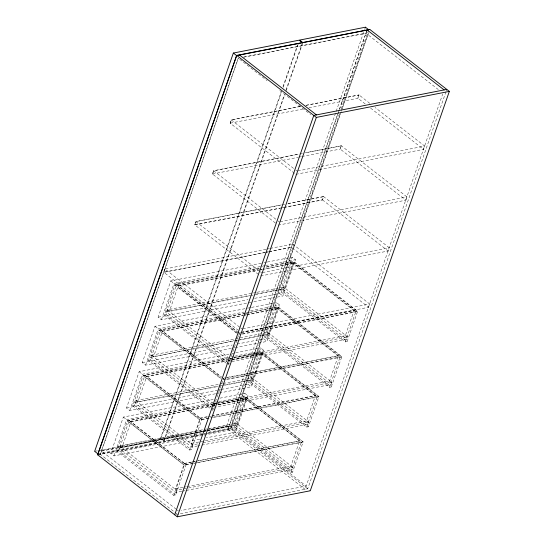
<?xml version="1.0" encoding="UTF-8"?>
<svg xmlns="http://www.w3.org/2000/svg" width="544" height="544" viewBox="0 0 544 544"><rect width="100%" height="100%" fill="white"/><g stroke="black" fill="none" stroke-linecap="round" stroke-linejoin="round"><path stroke-width="0.41" stroke-dasharray="2.72 2.04" d="M238.252 58.092L100.293 454.26L177.364 514.284M100.382 454.328L238.34 58.16M165.009 269.049L163.873 272.313L265.023 252.525M199.675 439.151L113.975 455.92L110.704 453.37L123.345 417.064L213.207 399.486M215.478 393.768L129.778 410.536L126.507 407.986L139.155 371.681L229.01 354.103M231.282 348.384L145.581 365.153L142.31 362.603L154.958 326.298L247.309 308.23M251.246 302.185L161.391 319.77L158.12 317.22L170.762 280.915L263.112 262.847M113.975 455.92L126.616 419.614L212.316 402.846M129.778 410.536L142.426 374.231L228.12 357.462M145.581 365.153L158.229 328.848L243.923 312.079M161.391 319.77L174.032 283.465L261.392 266.37M258.448 274.434L194.759 224.828L195.894 221.564L281.296 204.857M275.482 223.081L212.459 174.005L213.595 170.734L298.996 154.027M294.522 173.298L230.16 123.175L231.295 119.904L300.941 106.277M212.548 174.066L213.683 170.802L299.078 154.095M230.248 123.236L231.384 119.972L300.2 106.508M213.799 403.906L127.446 420.804L116.885 451.119L173.767 495.421L175.542 495.074L186.096 464.76L129.214 420.458L118.66 450.772L175.542 495.074M132.688 405.736L134.463 405.389L145.024 375.074L201.899 419.376L191.345 449.691L189.57 450.038L132.688 405.736L143.249 375.421L229.602 358.523M209.821 408.116L148.492 360.352L159.052 330.038L245.412 313.14M238.449 335.641L228.29 364.806L164.302 314.969L174.855 284.655L258.726 268.246M181.716 491.327L175.896 492.47L119.014 448.168L119.775 445.992L203.293 429.644M197.526 445.944L191.699 447.086L134.824 402.784L135.578 400.608L219.096 384.261M212.616 405.681L150.627 357.401L151.382 355.218L267.832 332.438L331.826 382.276L331.065 384.452L215.444 407.075M230.418 361.855L166.43 312.018L167.185 309.835L256.19 292.427M148.492 360.352L150.266 360.006L160.827 329.691L224.148 379.012M164.302 314.969L166.07 314.622L176.63 284.308L237.286 331.548M120.367 445.876L122.074 447.202L130.92 421.79L211.364 406.048M136.17 400.493L137.877 401.819L146.724 376.4L227.168 360.665M151.973 355.103L153.68 356.436L162.534 331.017L242.971 315.282M167.776 309.72L169.483 311.052L178.337 285.634L258.774 269.899M98.824 450.52L160.494 438.457L281.33 91.453M283.002 86.646L297.514 44.975M201.708 433.575L164.206 440.912L160.936 438.369L281.493 92.174M283.166 87.36L298.513 43.289M97.927 453.88L163.764 441L284.322 94.806M285.994 89.998L302.178 43.52M164.206 440.912L284.764 94.717M286.158 90.712L302.899 42.629M177.249 490.171L175.542 488.845L184.389 463.427L191.855 461.972M193.052 444.788L191.345 443.462L200.192 418.044L207.658 416.588M173.767 495.421L184.321 465.106L196.051 462.808M189.57 450.038L200.131 419.723L211.854 417.425M175.896 492.47L176.657 490.287L293.107 467.507L292.346 469.683L185.878 490.511M191.699 447.086L192.46 444.904L198.281 443.768M222.639 381.024L212.486 410.19L213.67 409.958M238.721 334.852L240.618 334.145M207.604 429.236L226.766 425.483L364.351 30.403M364.63 29.607L365.466 27.2M339.123 110.099L227.977 429.277L305.048 489.301L442.728 93.942M339.402 109.296L367.05 29.9M228.058 429.345L339.211 110.167M339.49 109.364L367.139 29.968M208.372 432.269L230.037 428.033L339.436 113.893M341.108 109.086L368.458 30.546M203.932 433.983L230.636 428.754L340.388 113.587M342.067 108.773L368.594 32.592M341.034 112.05L230.717 428.822L204.014 434.051M341.312 111.248L368.682 32.654M110.704 453.37L232.179 429.604L244.82 393.298L248.091 395.848L235.45 432.154L206.326 437.852M221.36 389.429L247.982 384.22L260.624 347.915L263.894 350.465L251.253 386.77L219.64 392.952M237.164 344.046L263.786 338.837L276.434 302.532L279.704 305.075L267.056 341.387L235.443 347.568M254.633 298.336L279.589 293.454L292.237 257.149L295.508 259.692L282.86 296.004L252.076 302.022M233.927 428.223L244.48 397.902L301.362 442.204L290.809 472.518L233.927 428.223L235.702 427.876L292.584 472.172L303.137 441.857L246.255 397.555L217.947 403.097M249.73 382.84L260.29 352.519L317.166 396.821L306.612 427.135L249.73 382.84L251.505 382.493L308.387 426.788L318.94 396.474L262.058 352.172L233.75 357.714M265.533 337.457L276.094 307.136L340.082 356.973L329.528 387.294L265.533 337.457L267.308 337.11L331.296 386.947L341.856 356.626L277.868 306.789L246.242 312.977M281.336 292.074L291.897 261.752L355.885 311.59L345.331 341.911L281.336 292.074L283.111 291.727L347.106 341.564L357.66 311.243L293.672 261.406L266.186 266.784M207.182 430.916L235.464 425.381L236.225 423.205L293.107 467.507M224.652 385.206L251.267 379.998L252.028 377.822L308.91 422.124L308.149 424.3L198.356 445.781M237.959 340.313L267.077 334.614L267.832 332.438M250.437 295.582L282.88 289.231L283.635 287.055L347.63 336.892L346.868 339.068L231.254 361.692M235.702 427.876L246.255 397.555M251.505 382.493L262.058 352.172M267.308 337.11L277.868 306.789M283.111 291.727L293.672 261.406M209.148 430.168L237.34 424.646L246.187 399.235L217.994 404.75M222.462 385.268L253.144 379.263L261.997 353.852L231.309 359.856M234.947 340.537L268.947 333.88L277.8 308.468L247.119 314.473M256.557 294.012L284.75 288.497L293.604 263.085L262.922 269.09M194.759 224.828L322.442 199.852L323.578 196.581L389.273 247.751L388.137 251.015L260.454 275.998L259.121 274.958M341.278 145.751L340.143 149.022L405.838 200.185L406.973 196.921L341.278 145.751L305.626 152.728M369.777 103.333L358.979 94.921L357.843 98.192L365.289 103.992M187.15 486.574L290.809 466.29L299.656 440.878L196.003 461.156M191.345 443.462L306.612 420.906L315.466 395.495L212.636 415.609M216.75 403.131L329.528 381.058L338.375 355.647L225.597 377.713M234.212 357.422L345.331 335.675L354.178 310.264L243.059 332.003M240.856 332.275L368.54 307.292L369.675 304.021L292.604 243.998M295.861 174.338L423.538 149.355L424.674 146.091L375.136 107.501M445.951 91.814L307.707 488.784L179.697 513.828M446.23 91.011L446.787 89.406M243.209 57.181L365.915 33.17L438.301 89.549M244.12 57.086L365.996 33.238M305.918 105.305L358.979 94.921M306 105.373L359.067 94.989L357.925 98.26L309.012 107.828M230.16 123.175L304.035 108.8M299.907 153.932L302.396 153.442M305.714 152.796L341.367 145.819L340.224 149.083L302.002 156.482M212.459 174.005L297.942 157.359M298.683 157.128L301.26 156.713M297.826 170.911L424.674 146.091M287.926 203.558L323.578 196.581M281.377 204.925L195.983 221.632L194.847 224.896L280.242 208.189M282.207 204.762L284.696 204.272M288.014 203.626L323.666 196.649L322.524 199.913L284.39 207.38M281.071 208.026L283.56 207.543M280.126 221.741L406.973 196.921M278.154 225.168L405.838 200.185M266.159 249.254L164.92 268.981L239.986 327.44M266.9 249.023L269.477 248.608M270.218 248.377L292.692 244.066M264.935 252.457L163.785 272.245L238.184 330.188M265.764 252.294L268.253 251.804M269.083 251.648L291.468 247.262L368.54 307.292M265.853 252.362L268.335 251.872M269.164 251.709L291.55 247.33M263.949 262.684L266.444 262.194M267.274 262.031L292.237 257.149M262.222 266.206L264.724 265.717M265.554 265.554L295.508 259.692M259.427 268.444L174.726 285.015L236.722 333.295M266.064 267.145L293.542 261.773L357.537 311.61L242.155 334.186M259.604 269.736L262.092 269.246M178.208 286.001L258.645 270.259M259.474 270.096L261.963 269.613M262.793 269.45L293.474 263.446M262.426 272.571L389.273 247.751M257.02 292.264L283.635 287.055M169.483 311.052L249.92 295.31M166.43 312.018L249.608 295.739M158.12 317.22L247.976 299.642M248.139 308.067L250.641 307.578M251.471 307.414L276.434 302.532M250.58 310.774L279.704 305.075M245.283 313.507L158.923 330.398L220.918 378.678M246.112 313.344L248.601 312.854M249.431 312.691L277.739 307.156L341.727 356.993L226.345 379.569M243.8 315.119L246.289 314.629M162.404 331.384L242.842 315.642M243.671 315.479L246.16 314.996M246.99 314.833L277.671 308.829M242.828 328.841L369.675 304.021M238.789 333.18L240.448 332.853M241.278 332.69L354.056 310.624M242.277 333.819L357.66 311.243M153.68 356.436L234.117 340.694M150.627 357.401L233.804 341.122M234.634 340.966L237.13 340.476M142.31 362.603L232.172 345.025M232.111 348.221L234.607 347.732M232.336 353.45L234.831 352.961M235.668 352.798L260.624 347.915M231.452 356.81L233.947 356.32M234.777 356.157L263.894 350.465M230.432 358.36L232.92 357.877M229.48 358.89L143.12 375.782L200.002 420.084L211.725 417.792M230.309 358.727L232.798 358.238M233.628 358.074L261.936 352.539L318.818 396.834L212.554 417.629M231.771 359.557L347.63 336.892M227.997 360.502L230.479 360.019M146.601 376.768L227.038 361.026M227.868 360.869L230.357 360.38M231.186 360.216L261.868 354.212M345.331 341.911L347.106 341.564M224.767 377.876L222.986 378.563L224.638 378.236M225.468 378.073L338.252 356.007M223.04 379.875L224.815 379.528M226.474 379.202L341.856 356.626M219.926 384.105L222.414 383.615M223.244 383.452L252.028 377.822M137.877 401.819L218.314 386.077M219.144 385.92L221.632 385.431M134.824 402.784L218.001 386.512M126.507 407.986L217.199 390.245M218.028 390.082L220.524 389.592M216.308 393.604L218.804 393.115M219.864 398.181L244.82 393.298M215.642 402.193L218.137 401.703M218.974 401.54L248.091 395.848M214.261 403.614L215.92 403.288M214.628 403.743L217.117 403.26M213.765 404.015L127.405 420.913L184.287 465.215L192.692 463.57M214.594 403.852L217.083 403.369M217.906 403.206L246.221 397.664L303.103 441.966L196.84 462.76M217.627 404.62L331.826 382.276M212.187 405.885L214.676 405.402M130.886 421.899L211.324 406.157M212.153 405.994L214.642 405.511M217.96 404.858L246.153 399.344M329.528 387.294L331.296 386.947M200.07 418.411L207.529 416.949M208.359 416.786L210.848 416.303M211.677 416.14L315.336 395.855M212.684 417.268L318.94 396.474M204.122 429.488L236.225 423.205M94.656 451.336L97.988 450.684M160.936 438.369L202.599 430.216M202.579 431.202L101.429 450.99L176.494 509.456M203.408 431.038L205.897 430.549M206.727 430.392L229.112 426.006L306.184 486.037L180.996 510.53M101.517 451.058L202.667 431.27M203.497 431.106L205.986 430.617M206.815 430.454L229.201 426.074M122.074 447.202L202.511 431.46M203.34 431.304L205.829 430.814M119.014 448.168L206.353 431.079M97.634 454.777L203.102 434.146M97.716 454.845L203.184 434.207M203 442.843L308.91 422.124M306.612 427.135L308.387 426.788M192.685 461.808L195.174 461.319M184.355 463.536L191.814 462.08M192.644 461.917L195.133 461.428M195.962 461.264L299.622 440.987M196.88 462.652L303.137 441.857M193.521 463.406L196.01 462.924M175.542 488.845L183.002 487.383M183.831 487.22L186.32 486.737M182.553 491.164L185.048 490.674M290.809 472.518L292.584 472.172M176.372 514.481L178.867 513.992M370.648 108.161L423.538 149.355M239.659 59.262L267.104 80.641M279.827 90.542L310.617 114.526M231.295 119.904L294.984 169.51M295.657 170.027L296.997 171.074M322.442 199.852L388.137 251.015M213.595 170.734L277.284 220.334M277.957 220.857L279.296 221.904M291.768 262.12L355.762 311.957M283.043 287.171L284.75 288.497M345.331 335.675L347.038 337.008M282.88 289.231L346.868 339.068M195.894 221.564L259.583 271.164M260.256 271.687L261.596 272.728M279.589 293.454L282.86 296.004M275.964 307.503L339.959 357.34M267.24 332.554L268.947 333.88M329.528 381.058L331.235 382.391M267.077 334.614L331.065 384.452M263.786 338.837L267.056 341.387M240.659 327.964L241.998 329.004M237.952 332.071L240.054 333.703M176.501 284.668L240.496 334.506M170.762 280.915L174.032 283.465M174.855 284.655L236.844 332.935M260.161 352.886L317.043 397.188M230.064 358.231L231.2 359.115M167.185 309.835L228.514 357.598M251.437 377.937L253.144 379.263M306.612 420.906L308.319 422.239M251.267 379.998L308.149 424.3M166.07 314.622L226.732 361.869M227.399 362.386L229.398 363.943M247.982 384.22L251.253 386.77M160.698 330.052L220.687 376.774M223.353 378.855L224.692 379.889M154.958 326.298L158.229 328.848M159.052 330.038L221.041 378.318M244.446 398.011L301.328 442.313M151.382 355.218L213.377 403.505M214.044 404.022L215.376 405.062M235.634 423.32L237.34 424.646M290.809 466.29L292.516 467.622M213.282 406.198L214.615 407.238M235.464 425.381L292.346 469.683M150.266 360.006L210.922 407.252M211.589 407.769L213.595 409.326M232.179 429.604L235.45 432.154M226.766 425.483L230.037 428.033M230.636 428.754L310.27 490.776M144.894 375.435L201.776 419.737M139.155 371.681L142.426 374.231M143.249 375.421L200.131 419.723M135.578 400.608L192.46 444.904M134.463 405.389L191.345 449.691M160.494 438.457L163.764 441M129.18 420.566L186.062 464.868M123.345 417.064L126.616 419.614M127.446 420.804L184.321 465.106M119.775 445.992L176.657 490.287M177.167 509.973L178.507 511.02"/><path stroke-width="0.82" d="M302.457 42.718L299.186 40.168L233.356 53.047L94.656 451.336L97.927 453.88L236.626 55.597L301.628 42.881M97.716 454.845L236.708 55.406L369.798 29.451M174.706 514.808L313.786 115.43L446.787 89.406M177.269 516.8L316.343 117.422L449.344 91.399L310.27 490.776L177.269 516.8L97.634 454.777M369.709 29.383L449.344 91.399M367.05 29.9L444.128 89.93M239.374 54.883L316.445 114.913M236.708 55.406L316.343 117.422M233.356 53.047L236.626 55.597M365.466 27.2L299.628 40.079L302.899 42.629L368.737 29.75L365.466 27.2"/></g></svg>
